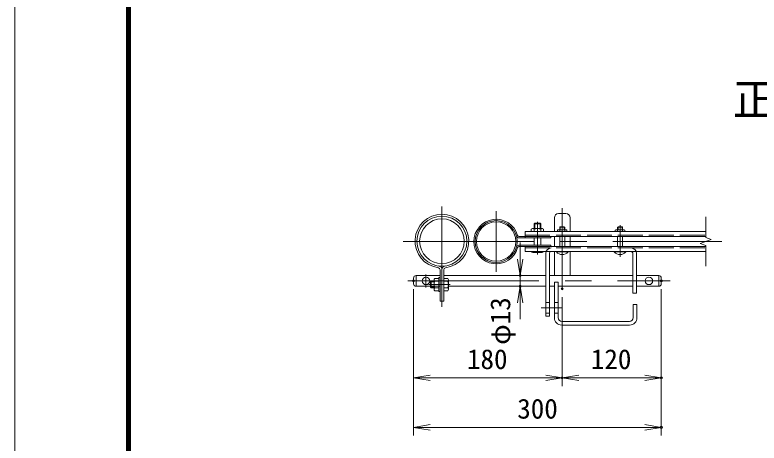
# Model space of a CAD drawing. Units: millimetres at full size, with parts at other scales. Extents: x -4200 to 4200, y -2970 to 2970.
# Drawn here: x -4200 to -2398, y -2187 to -1150 of the extents above; entities that cross this region are included whole.
import ezdxf
from ezdxf.enums import TextEntityAlignment as Align

# ---------------------------------------------------------------- set-up
doc = ezdxf.new("R2010")
doc.units = ezdxf.units.MM
doc.header["$LTSCALE"] = 10
doc.header["$PDMODE"] = 32
doc.header["$PDSIZE"] = 5
doc.linetypes.add('DASHED', pattern=[7.5, 6, -1.5])
doc.linetypes.add('USER1', pattern=[50.8, 31.75, -6.35, 6.35, -6.35])
for name, color, linetype, lineweight in [('0-0_D-TTL', 7, 'Continuous', 18), ('0-1_D-TTL-TXT', 7, 'Continuous', 18), ('0-2_D-BMK', 2, 'USER1', 13), ('0-3_D-STR1', 1, 'Continuous', 18), ('0-4_D-STR3', 3, 'Continuous', 13), ('0-5_0', 7, 'Continuous', 18), ('0-9_D-STR-DIM', 7, 'Continuous', 13), ('0-A_Defpoints', 253, 'Continuous', 18)]:
    doc.layers.add(name, color=color, linetype=linetype, lineweight=lineweight)
doc.styles.add('ＭＳ ゴシック', font='')
doc.styles.get('ＭＳ ゴシック').set_extended_font_data('MS Gothic')

# ---------------------------------------------------------------- blocks, each defined once
blk = doc.blocks.new('_Open')
at = {"layer": '0-5_0'}
blk.add_line((-10, 1.667), (0, 0), dxfattribs=at)
blk.add_lwpolyline([(-10, -1.667), (0, 0), (-10, 0)], dxfattribs=at)

msp = doc.modelspace()

# ---------------------------------------------------------------- linework, layer by layer
at = {"layer": '0-0_D-TTL', "color": 2}
msp.add_lwpolyline([(-4200, 2969.89), (4200, 2969.89), (4200, -2970.11), (-4200, -2970.11)], close=True, dxfattribs=at)
at = {"layer": '0-0_D-TTL'}
for points in [[(-3930, 2749.89), (3930, 2749.89), (3930, -2750.11), (-3930, -2750.11)], [(-3927.5, 2747.39), (3927.5, 2747.39), (3927.5, -2747.61), (-3927.5, -2747.61)], [(-3925, 2744.89), (3925, 2744.89), (3925, -2745.11), (-3925, -2745.11)], [(-3922.5, 2742.39), (3922.5, 2742.39), (3922.5, -2742.61), (-3922.5, -2742.61)], [(-3920, 2739.89), (3920, 2739.89), (3920, -2740.11), (-3920, -2740.11)]]:
    msp.add_lwpolyline(points, close=True, dxfattribs=at)
at = {"layer": '0-2_D-BMK'}
for p, q in [((-3165.72, -1613.91), (-3165.72, -1857.4)), ((-2874.42, -1618.51), (-2874.42, -1813.54)), ((-3034.42, -1625.53), (-3034.42, -1772.76)), ((-2934.42, -1651.62), (-2934.42, -1730.32)), ((-2734.42, -1659.77), (-2734.42, -1735.89)), ((-3259.62, -1699.14), (-2488.02, -1699.14)), ((-3204.42, -1778.76), (-3204.42, -1810.33)), ((-3248.35, -1794.54), (-2613.04, -1794.54)), ((-3146.1, -1803.4), (-3197.45, -1803.4)), ((-2925.28, -1859.54), (-2874.99, -1859.54))]:
    msp.add_line(p, q, dxfattribs=at)
at = {"layer": '0-3_D-STR1'}
for centre, radius in [((-3165.72, -1698.3), 60.5), ((-3165.72, -1698.3), 54.1), ((-3034.42, -1699.14), 50.8), ((-3034.42, -1699.14), 47.6)]:
    msp.add_circle(centre, radius, dxfattribs=at)
at = {"layer": '0-4_D-STR3'}
for p, q in [((-2883.42, -1631.54), (-2865.42, -1631.54)), ((-2941.07, -1654.54), (-2942.42, -1655.9)), ((-2942.42, -1667.54), (-2942.42, -1655.9)), ((-2942.42, -1655.9), (-2926.42, -1655.9)), ((-2941.07, -1654.54), (-2927.78, -1654.54)), ((-2941.07, -1667.54), (-2941.07, -1654.54)), ((-2927.78, -1667.54), (-2927.78, -1654.54)), ((-2926.42, -1655.9), (-2927.78, -1654.54)), ((-2926.42, -1667.54), (-2926.42, -1655.9)), ((-2893.42, -1641.54), (-2893.42, -1674.94)), ((-2855.42, -1641.54), (-2855.42, -1674.94)), ((-2964.42, -1674.94), (-2964.42, -1690.14)), ((-2964.42, -1674.94), (-2526.87, -1674.94)), ((-2949.42, -1669.14), (-2949.42, -1674.94)), ((-2946.26, -1667.54), (-2922.58, -1667.54)), ((-2942.42, -1674.94), (-2942.42, -1669.14)), ((-2926.42, -1674.94), (-2926.42, -1669.14)), ((-2919.42, -1669.14), (-2919.42, -1674.94)), ((-2885.92, -1671.74), (-2885.92, -1674.94)), ((-2879.34, -1663.34), (-2880.42, -1664.43)), ((-2880.42, -1670.54), (-2880.42, -1664.43)), ((-2880.42, -1664.43), (-2868.42, -1664.43)), ((-2880.42, -1674.94), (-2880.42, -1671.74)), ((-2879.34, -1670.54), (-2879.34, -1663.34)), ((-2879.34, -1663.34), (-2869.5, -1663.34)), ((-2879.34, -1663.34), (-2869.5, -1663.34)), ((-2869.5, -1670.54), (-2869.5, -1663.34)), ((-2869.5, -1663.34), (-2868.42, -1664.43)), ((-2868.42, -1670.54), (-2868.42, -1664.43)), ((-2868.42, -1674.94), (-2868.42, -1671.74)), ((-2862.92, -1671.74), (-2862.92, -1674.94)), ((-2745.92, -1671.74), (-2745.92, -1674.94)), ((-2739.34, -1663.34), (-2740.42, -1664.43)), ((-2740.42, -1664.43), (-2728.42, -1664.43)), ((-2740.42, -1670.54), (-2740.42, -1664.43)), ((-2740.42, -1674.94), (-2740.42, -1671.74)), ((-2739.34, -1663.34), (-2729.5, -1663.34)), ((-2739.34, -1670.54), (-2739.34, -1663.34)), ((-2729.5, -1670.54), (-2729.5, -1663.34)), ((-2728.42, -1670.54), (-2728.42, -1664.43)), ((-2728.42, -1674.94), (-2728.42, -1671.74)), ((-2722.92, -1671.74), (-2722.92, -1674.94)), ((-2979.33, -1686.94), (-2526.87, -1686.94)), ((-2979.33, -1690.14), (-2902.42, -1690.14)), ((-2942.42, -1708.14), (-2942.42, -1690.14)), ((-2926.42, -1708.14), (-2926.42, -1690.14)), ((-2902.42, -1686.94), (-2902.42, -1690.14)), ((-2893.42, -1686.94), (-2893.42, -1711.34)), ((-2880.42, -1711.34), (-2880.42, -1686.94)), ((-2868.42, -1711.34), (-2868.42, -1686.94)), ((-2855.42, -1686.94), (-2855.42, -1711.34)), ((-2740.42, -1711.34), (-2740.42, -1686.94)), ((-2728.42, -1711.34), (-2728.42, -1686.94)), ((-2979.33, -1708.14), (-2902.42, -1708.14)), ((-2979.33, -1711.34), (-2526.87, -1711.34)), ((-2964.42, -1711.34), (-2964.42, -1723.34)), ((-2902.42, -1708.14), (-2902.42, -1711.34)), ((-2964.42, -1723.34), (-2526.87, -1723.34)), ((-2949.42, -1723.34), (-2949.42, -1724.34)), ((-2922.78, -1725.54), (-2945.98, -1725.54)), ((-2942.42, -1723.34), (-2942.42, -1724.34)), ((-2926.42, -1723.34), (-2926.42, -1724.34)), ((-2919.42, -1723.34), (-2919.42, -1724.34)), ((-2905.42, -1727.84), (-2905.42, -1879.54)), ((-2893.42, -1723.34), (-2893.42, -1781.54)), ((-2888.42, -1723.34), (-2860.42, -1723.34)), ((-2888.42, -1724.17), (-2888.42, -1723.34)), ((-2888.42, -1724.17), (-2860.42, -1724.17)), ((-2860.42, -1724.17), (-2860.42, -1723.34)), ((-2855.42, -1723.34), (-2855.42, -1781.54)), ((-2748.42, -1723.34), (-2720.42, -1723.34)), ((-2748.42, -1724.17), (-2748.42, -1723.34)), ((-2748.42, -1724.17), (-2720.42, -1724.17)), ((-2720.42, -1724.17), (-2720.42, -1723.34)), ((-2703.42, -1727.84), (-2703.42, -1824.54)), ((-2694.42, -1728.04), (-2694.42, -1824.54)), ((-3228.42, -1781.54), (-3170.32, -1781.54)), ((-3228.42, -1781.54), (-3228.42, -1807.54)), ((-3170.32, -1767.39), (-3170.32, -1843.4)), ((-3165.72, -1767.39), (-3165.72, -1843.4)), ((-3161.12, -1767.39), (-3161.12, -1843.4)), ((-3161.12, -1781.54), (-2914.42, -1781.54)), ((-2905.42, -1781.54), (-2703.42, -1781.54)), ((-2694.42, -1781.54), (-2640.42, -1781.54)), ((-2640.42, -1781.54), (-2640.42, -1807.54)), ((-3234.42, -1787.54), (-3234.42, -1801.54)), ((-3193.12, -1796.76), (-3191.77, -1795.4)), ((-3193.12, -1796.76), (-3193.12, -1810.05)), ((-3184.52, -1796.76), (-3193.12, -1796.76)), ((-3184.52, -1795.4), (-3191.77, -1795.4)), ((-3191.77, -1795.4), (-3191.77, -1811.4)), ((-3184.52, -1791.76), (-3184.52, -1814.96)), ((-3173.52, -1788.4), (-3183.32, -1788.4)), ((-3173.52, -1795.4), (-3183.32, -1795.4)), ((-3173.52, -1786.4), (-3173.52, -1820.4)), ((-3170.32, -1786.4), (-3173.52, -1786.4)), ((-3161.12, -1785.6), (-3161.12, -1821.2)), ((-3161.12, -1788.4), (-3151.32, -1788.4)), ((-3161.12, -1795.4), (-3151.32, -1795.4)), ((-3150.12, -1791.76), (-3150.12, -1814.96)), ((-2893.42, -1797.54), (-2893.42, -1883.54)), ((-2893.42, -1797.54), (-2884.42, -1797.54)), ((-2884.42, -1797.54), (-2884.42, -1883.54)), ((-2634.42, -1787.54), (-2634.42, -1801.54)), ((-3228.42, -1807.54), (-3170.32, -1807.54)), ((-3184.52, -1810.05), (-3193.12, -1810.05)), ((-3193.12, -1810.05), (-3191.77, -1811.4)), ((-3184.52, -1811.4), (-3191.77, -1811.4)), ((-3173.52, -1811.4), (-3183.32, -1811.4)), ((-3173.52, -1818.4), (-3183.32, -1818.4)), ((-3170.32, -1820.4), (-3173.52, -1820.4)), ((-3161.12, -1811.4), (-3151.32, -1811.4)), ((-3161.12, -1818.4), (-3151.32, -1818.4)), ((-3150.12, -1807.54), (-2914.42, -1807.54)), ((-2905.42, -1807.54), (-2893.42, -1807.54)), ((-2884.42, -1807.54), (-2703.42, -1807.54)), ((-2694.42, -1807.54), (-2640.42, -1807.54)), ((-2703.42, -1824.54), (-2694.42, -1824.54)), ((-3161.12, -1843.4), (-3170.32, -1843.4)), ((-2914.42, -1846.54), (-2905.42, -1846.54)), ((-2893.42, -1846.54), (-2884.42, -1846.54)), ((-2702.42, -1851.54), (-2702.42, -1883.54)), ((-2702.42, -1851.54), (-2693.42, -1851.54)), ((-2693.42, -1851.54), (-2693.42, -1883.54)), ((-2914.42, -1872.54), (-2905.42, -1872.54)), ((-2893.42, -1872.54), (-2884.42, -1872.54)), ((-2875.42, -1892.54), (-2711.42, -1892.54)), ((-2875.42, -1901.54), (-2711.42, -1901.54))]:
    msp.add_line(p, q, dxfattribs=at)
at = {"layer": '0-4_D-STR3', "linetype": 'DASHED'}
for p, q in [((-2883.21, -1670.54), (-2865.49, -1670.54)), ((-2743.21, -1670.54), (-2725.49, -1670.54)), ((-2964.42, -1683.74), (-2526.87, -1683.74)), ((-2964.42, -1714.54), (-2526.87, -1714.54))]:
    msp.add_line(p, q, dxfattribs=at)
at = {"layer": '0-4_D-STR3'}
for points in [[(-2739.34, -1663.34), (-2729.5, -1663.34), (-2728.42, -1664.43)], [(-2914.42, -1728.04), (-2914.42, -1879.54), (-2905.42, -1879.54)]]:
    msp.add_lwpolyline(points, dxfattribs=at)
for centre in [(-3204.42, -1794.54), (-2664.42, -1794.54)]:
    msp.add_circle(centre, 9, dxfattribs=at)
for centre, radius, start, end in [((-3165.72, -1698.3), 65.1, 277.58485, 262.41515), ((-2883.42, -1641.54), 10, 90, 180), ((-2865.42, -1641.54), 10, 0, 90), ((-3034.42, -1699.14), 54, 15.6185, 344.3815), ((-2945.92, -1672.14), 4.6, 40.52088, 139.47912), ((-2934.42, -1688.34), 20.8, 67.38014, 112.61986), ((-2922.92, -1672.14), 4.6, 40.52088, 139.47912), ((-2883.17, -1674.29), 3.75, 42.84372, 137.15628), ((-2874.42, -1686.14), 15.6, 67.38014, 112.61986), ((-2865.67, -1674.28), 3.74, 42.69541, 137.30459), ((-2743.17, -1674.29), 3.75, 42.84372, 137.15628), ((-2734.42, -1686.14), 15.6, 67.38014, 112.61986), ((-2725.67, -1674.28), 3.74, 42.69541, 137.30459), ((-2979.33, -1683.74), 6.4, 195.6185, 270), ((-2979.33, -1683.74), 3.2, 195.6185, 270), ((-2979.33, -1714.54), 6.4, 90, 164.3815), ((-2979.33, -1714.54), 3.2, 90, 164.3815), ((-2945.92, -1719.84), 5.7, 232.14171, 307.85829), ((-2934.42, -1698.28), 27.27, 252.93847, 287.06153), ((-2922.92, -1719.85), 5.7, 232.09851, 307.90149), ((-2900.92, -1728.04), 13.5, 90, 180), ((-2900.92, -1727.84), 4.5, 90, 180), ((-2874.42, -1712.54), 18.2, 219.71514, 320.28486), ((-2734.42, -1712.54), 18.2, 219.71514, 320.28486), ((-2707.92, -1728.04), 13.5, 0, 90), ((-2707.92, -1727.84), 4.5, 0, 90), ((-3174.92, -1767.39), 4.6, 0, 82.41515), ((-3174.92, -1767.39), 9.2, 0, 82.41515), ((-3156.52, -1767.39), 9.2, 97.58485, 180), ((-3156.52, -1767.39), 4.6, 97.58485, 180), ((-3228.42, -1787.54), 6, 90, 180), ((-2640.42, -1787.54), 6, 0, 90), ((-3228.42, -1801.54), 6, 180, 270), ((-3178.83, -1791.9), 5.7, 142.09851, 217.90149), ((-3157.25, -1803.4), 27.27, 162.93847, 197.06153), ((-3155.82, -1791.9), 5.7, 322.09851, 37.90149), ((-3177.39, -1803.4), 27.27, 342.93847, 17.06153), ((-2640.42, -1801.54), 6, 270, 0), ((-3178.82, -1814.9), 5.7, 142.14171, 217.85829), ((-3155.82, -1814.9), 5.7, 322.14171, 37.85829), ((-2875.42, -1883.54), 18, 180, 270), ((-2875.42, -1883.54), 9, 180, 270), ((-2711.42, -1883.54), 9, 270, 0), ((-2711.42, -1883.54), 18, 270, 0)]:
    msp.add_arc(centre, radius, start, end, dxfattribs=at)
at = {"layer": '0-9_D-STR-DIM'}
for p, q in [((-2526.87, -1689.52), (-2526.87, -1639.14)), ((-2513.65, -1694.33), (-2526.87, -1689.52)), ((-2976.42, -1741.54), (-2976.42, -1701.54)), ((-2540.08, -1703.95), (-2513.65, -1694.33)), ((-2526.87, -1708.76), (-2540.08, -1703.95)), ((-2526.87, -1759.14), (-2526.87, -1708.76)), ((-2976.42, -1807.54), (-2976.42, -1781.54)), ((-3234.42, -1814.54), (-3234.42, -2049.28)), ((-3234.42, -1814.54), (-3234.42, -2169.28)), ((-2634.42, -1814.54), (-2634.42, -2049.28)), ((-2634.42, -1814.54), (-2634.42, -2169.28)), ((-2874.42, -1833.54), (-2874.42, -2049.28)), ((-2874.42, -1833.54), (-2874.42, -2049.28)), ((-2976.42, -1847.54), (-2976.42, -1887.54)), ((-3234.42, -2029.28), (-2874.42, -2029.28)), ((-2874.42, -2029.28), (-2634.42, -2029.28)), ((-3234.42, -2149.28), (-2634.42, -2149.28))]:
    msp.add_line(p, q, dxfattribs=at)
at = {"layer": '0-A_Defpoints'}
for p in [(-2976.42, -1781.54), (-2976.42, -1781.54), (-3234.42, -1794.54), (-2634.42, -1794.54), (-2976.42, -1807.54), (-2874.42, -1813.54), (-2874.42, -2029.28), (-2634.42, -2029.28), (-2634.42, -2149.28)]:
    msp.add_point(p, dxfattribs=at)

# ---------------------------------------------------------------- block references
at = {"layer": '0-9_D-STR-DIM', "xscale": 4, "yscale": 4}
for p, rotation in [((-2976.42, -1781.54), 270), ((-2976.42, -1807.54), 90), ((-3234.42, -2029.28), 180), ((-2874.42, -2029.28), 180), ((-3234.42, -2149.28), 180)]:
    msp.add_blockref('_Open', p, dxfattribs=dict(at, rotation=rotation))
for p in [(-2874.42, -2029.28), (-2634.42, -2029.28), (-2634.42, -2149.28)]:
    msp.add_blockref('_Open', p, dxfattribs=at)

# ---------------------------------------------------------------- texts
at = {"layer": '0-1_D-TTL-TXT', "style": 'ＭＳ ゴシック'}
msp.add_text('正\u3000面\u3000図', height=76.98, dxfattribs=at).set_placement((-2461.45, -1416.42), align=Align.BOTTOM_LEFT)
at = {"layer": '0-9_D-STR-DIM', "style": 'ＭＳ ゴシック'}
msp.add_text('φ13', height=48.09, rotation=90, dxfattribs=at).set_placement((-2985.87, -1949.35), align=Align.BOTTOM_LEFT)
for s, p in [('180', (-3105.08, -2022.54)), ('120', (-2805.08, -2022.54)), ('300', (-2983.31, -2142.54))]:
    msp.add_text(s, height=48.09, dxfattribs=at).set_placement(p, align=Align.BOTTOM_LEFT)

doc.saveas('drawing.dxf')
